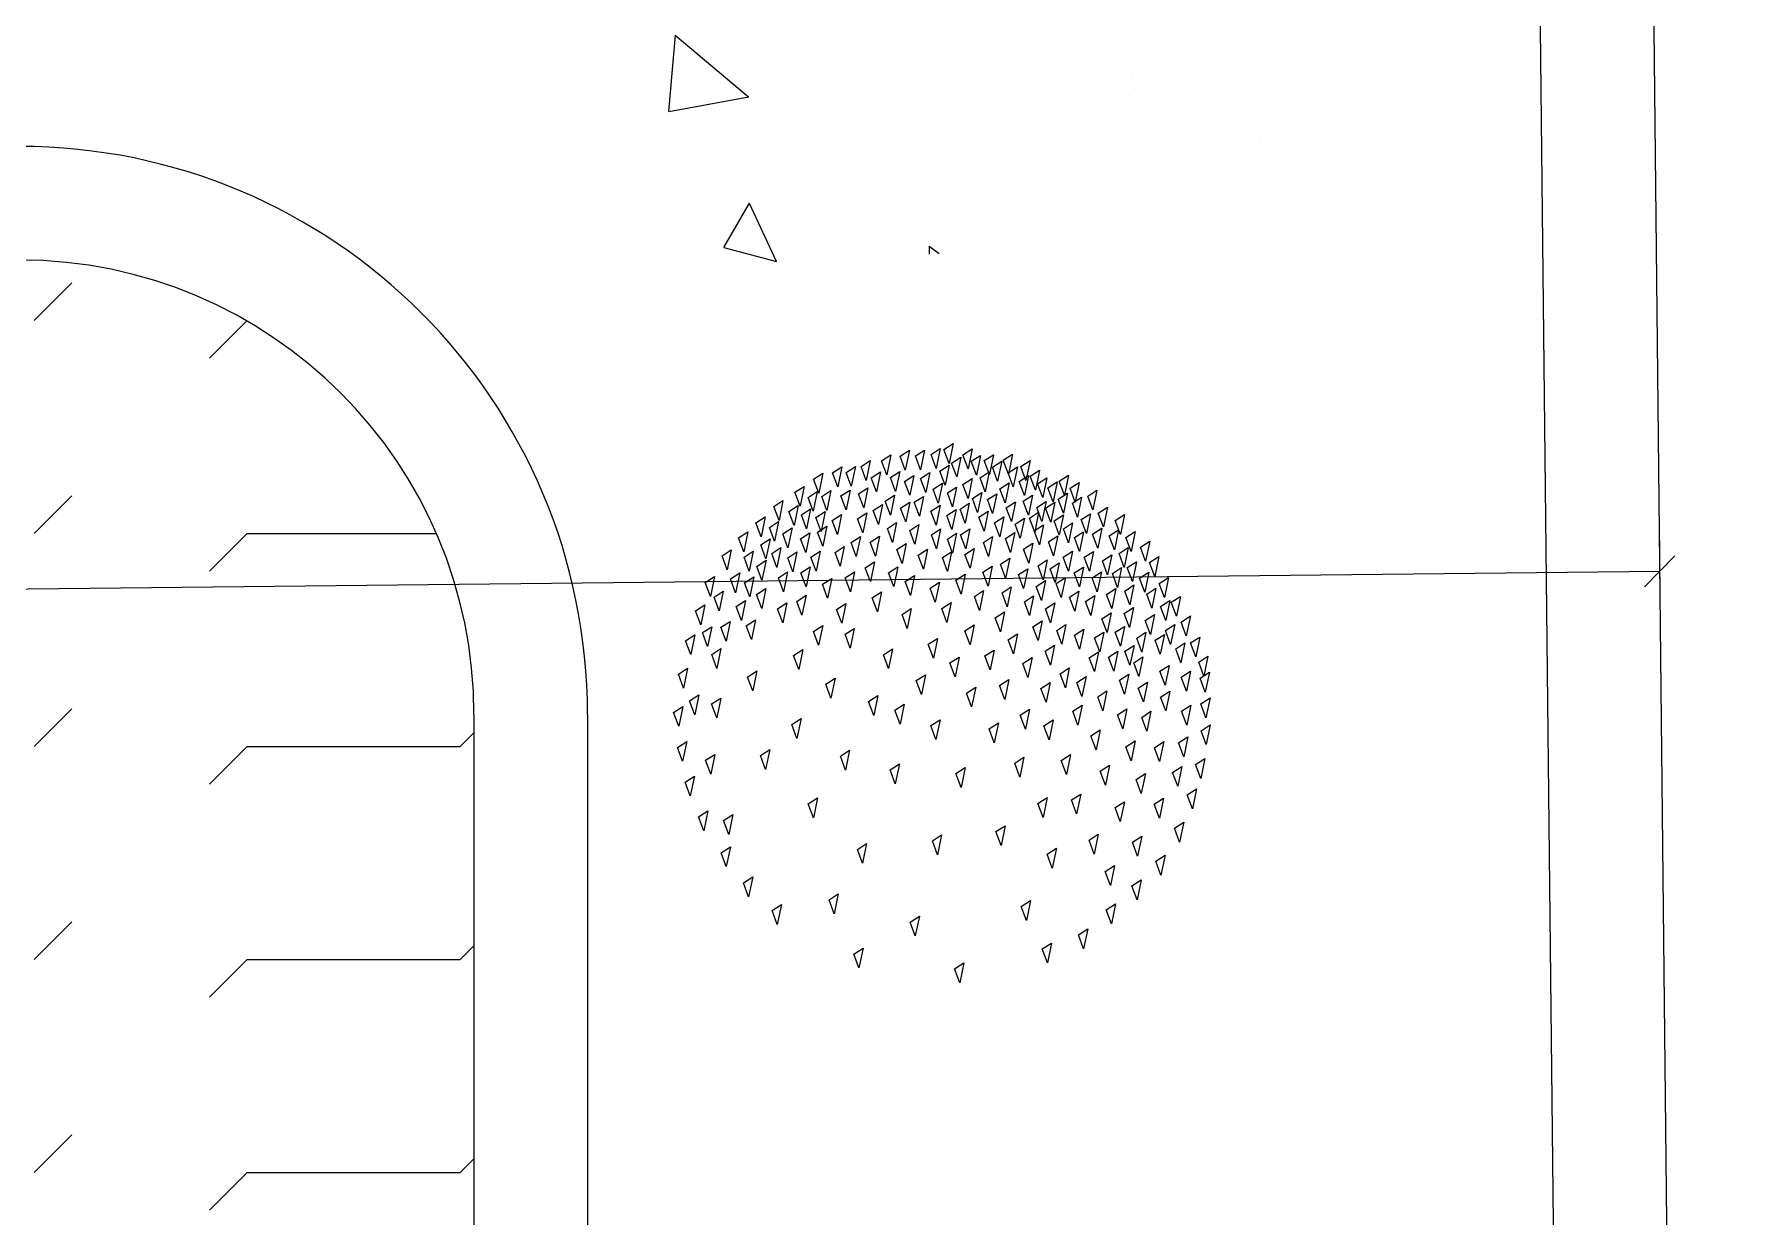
# Model space of a CAD drawing. Header units: inches. Extents: x -7543 to -822, y 102837 to 190349.
# Drawn here: x -837.01519 to -837.0001, y 102837.25448 to 102837.26488 of the extents above; entities that cross this region are included whole.
import ezdxf

# ---------------------------------------------------------------- set-up
doc = ezdxf.new("R2010")
doc.units = ezdxf.units.IN
doc.header["$MEASUREMENT"] = 0
doc.layers.get('0').update_dxf_attribs({"lineweight": 25})
for name, color, linetype, lineweight in [('BİTKİ', 96, 'Continuous', 25), ('ICOL', 55, 'Continuous', 25), ('SIVA', 150, 'Continuous', 15)]:
    doc.layers.add(name, color=color, linetype=linetype, lineweight=lineweight)

msp = doc.modelspace()

# ---------------------------------------------------------------- linework, layer by layer
for p, q in [((-837.001935, 102837.357612), (-837.000098, 102837.187462)), ((-837.002916, 102837.355823), (-837.001109, 102837.188489)), ((-837.011322, 102837.258897), (-837.011322, 102837.208897)), ((-837.010322, 102837.258897), (-837.010322, 102837.208897))]:
    msp.add_line(p, q)
at = {"color": 0, "linetype": 'ByBlock', "lineweight": -2}
msp.add_line((-837.001017, 102837.260022), (-837.00075, 102837.260295), dxfattribs=at)
for radius in [0.005, 0.004]:
    msp.add_arc((-837.015322, 102837.258897), radius, 0, 90)
at = {"layer": 'BİTKİ'}
for p, q in [((-837.009549, 102837.264878), (-837.009609, 102837.264205)), ((-837.009549, 102837.264878), (-837.008904, 102837.264334)), ((-837.00553, 102837.264534), (-837.00553, 102837.264534)), ((-837.009607, 102837.264204), (-837.008902, 102837.264333)), ((-837.005507, 102837.264404), (-837.005507, 102837.264404)), ((-837.010329, 102837.263967), (-837.010329, 102837.263967)), ((-837.004397, 102837.263937), (-837.004397, 102837.263937)), ((-837.008898, 102837.263397), (-837.009124, 102837.263009)), ((-837.008898, 102837.263397), (-837.008662, 102837.262887)), ((-837.009122, 102837.263007), (-837.008659, 102837.262885)), ((-837.007313, 102837.263019), (-837.007314, 102837.26295)), ((-837.007313, 102837.263019), (-837.007226, 102837.262955)), ((-837.009627, 102837.262803), (-837.009627, 102837.262803)), ((-837.007103, 102837.261281), (-837.007139, 102837.261106)), ((-837.007914, 102837.261079), (-837.007833, 102837.261132)), ((-837.007833, 102837.261132), (-837.007868, 102837.260957)), ((-837.007733, 102837.261129), (-837.007651, 102837.261182)), ((-837.007687, 102837.261007), (-837.007733, 102837.261129)), ((-837.007651, 102837.261182), (-837.007687, 102837.261007)), ((-837.00757, 102837.261172), (-837.007488, 102837.261224)), ((-837.007524, 102837.261049), (-837.00757, 102837.261172)), ((-837.007488, 102837.261224), (-837.007524, 102837.261049)), ((-837.007435, 102837.261173), (-837.007354, 102837.261225)), ((-837.007389, 102837.26105), (-837.007435, 102837.261173)), ((-837.007354, 102837.261225), (-837.007389, 102837.26105)), ((-837.007297, 102837.261185), (-837.007216, 102837.261237)), ((-837.007252, 102837.261062), (-837.007297, 102837.261185)), ((-837.007216, 102837.261237), (-837.007252, 102837.261062)), ((-837.007139, 102837.261106), (-837.007185, 102837.261229)), ((-837.007116, 102837.26111), (-837.007035, 102837.261163)), ((-837.007035, 102837.261163), (-837.00707, 102837.260988)), ((-837.007018, 102837.261183), (-837.006936, 102837.261236)), ((-837.006972, 102837.26106), (-837.007018, 102837.261183)), ((-837.006936, 102837.261236), (-837.006972, 102837.26106)), ((-837.006944, 102837.261126), (-837.006862, 102837.261178)), ((-837.006898, 102837.261003), (-837.006944, 102837.261126)), ((-837.006862, 102837.261178), (-837.006898, 102837.261003)), ((-837.00683, 102837.261132), (-837.006749, 102837.261184)), ((-837.006784, 102837.261009), (-837.00683, 102837.261132)), ((-837.006749, 102837.261184), (-837.006784, 102837.261009)), ((-837.006756, 102837.261074), (-837.006675, 102837.261127)), ((-837.006675, 102837.261127), (-837.006711, 102837.260952)), ((-837.006661, 102837.261135), (-837.00658, 102837.261188)), ((-837.006615, 102837.261013), (-837.006661, 102837.261135)), ((-837.00658, 102837.261188), (-837.006615, 102837.261013)), ((-837.006508, 102837.261081), (-837.006426, 102837.261134)), ((-837.006426, 102837.261134), (-837.006462, 102837.260958)), ((-837.008331, 102837.260969), (-837.008249, 102837.261022)), ((-837.008285, 102837.260846), (-837.008331, 102837.260969)), ((-837.008249, 102837.261022), (-837.008285, 102837.260846)), ((-837.008165, 102837.261023), (-837.008083, 102837.261076)), ((-837.008119, 102837.260901), (-837.008165, 102837.261023)), ((-837.008083, 102837.261076), (-837.008119, 102837.260901)), ((-837.008046, 102837.261028), (-837.007964, 102837.261081)), ((-837.008, 102837.260906), (-837.008046, 102837.261028)), ((-837.007964, 102837.261081), (-837.008, 102837.260906)), ((-837.007868, 102837.260957), (-837.007914, 102837.261079)), ((-837.007824, 102837.26098), (-837.007742, 102837.261032)), ((-837.007778, 102837.260857), (-837.007824, 102837.26098)), ((-837.007742, 102837.261032), (-837.007778, 102837.260857)), ((-837.007655, 102837.260984), (-837.007573, 102837.261036)), ((-837.007609, 102837.260861), (-837.007655, 102837.260984)), ((-837.007573, 102837.261036), (-837.007609, 102837.260861)), ((-837.00753, 102837.260949), (-837.007448, 102837.261002)), ((-837.007448, 102837.261002), (-837.007484, 102837.260827)), ((-837.007389, 102837.260973), (-837.007307, 102837.261026)), ((-837.007343, 102837.260851), (-837.007389, 102837.260973)), ((-837.007307, 102837.261026), (-837.007343, 102837.260851)), ((-837.00722, 102837.261039), (-837.007138, 102837.261091)), ((-837.007174, 102837.260916), (-837.00722, 102837.261039)), ((-837.007138, 102837.261091), (-837.007174, 102837.260916)), ((-837.00707, 102837.260988), (-837.007116, 102837.26111)), ((-837.007017, 102837.260921), (-837.006935, 102837.260974)), ((-837.006935, 102837.260974), (-837.006971, 102837.260799)), ((-837.006866, 102837.26098), (-837.006785, 102837.261032)), ((-837.00682, 102837.260857), (-837.006866, 102837.26098)), ((-837.006785, 102837.261032), (-837.00682, 102837.260857)), ((-837.006711, 102837.260952), (-837.006756, 102837.261074)), ((-837.006619, 102837.261024), (-837.006537, 102837.261077)), ((-837.006573, 102837.260902), (-837.006619, 102837.261024)), ((-837.006537, 102837.261077), (-837.006573, 102837.260902)), ((-837.006522, 102837.260948), (-837.00644, 102837.261)), ((-837.006462, 102837.260958), (-837.006508, 102837.261081)), ((-837.00644, 102837.261), (-837.006476, 102837.260825)), ((-837.006425, 102837.260996), (-837.006343, 102837.261049)), ((-837.006379, 102837.260873), (-837.006425, 102837.260996)), ((-837.006343, 102837.261049), (-837.006379, 102837.260873)), ((-837.006359, 102837.260928), (-837.006278, 102837.260981)), ((-837.006278, 102837.260981), (-837.006314, 102837.260806)), ((-837.006168, 102837.260951), (-837.006087, 102837.261003)), ((-837.006087, 102837.261003), (-837.006123, 102837.260828)), ((-837.008497, 102837.260853), (-837.008415, 102837.260905)), ((-837.008451, 102837.26073), (-837.008497, 102837.260853)), ((-837.008415, 102837.260905), (-837.008451, 102837.26073)), ((-837.00838, 102837.260808), (-837.008299, 102837.260861)), ((-837.008299, 102837.260861), (-837.008335, 102837.260686)), ((-837.00826, 102837.260817), (-837.008179, 102837.260869)), ((-837.008215, 102837.260694), (-837.00826, 102837.260817)), ((-837.008179, 102837.260869), (-837.008215, 102837.260694)), ((-837.008091, 102837.260821), (-837.00801, 102837.260873)), ((-837.008046, 102837.260698), (-837.008091, 102837.260821)), ((-837.00801, 102837.260873), (-837.008046, 102837.260698)), ((-837.007935, 102837.26084), (-837.007853, 102837.260893)), ((-837.007889, 102837.260717), (-837.007935, 102837.26084)), ((-837.007853, 102837.260893), (-837.007889, 102837.260717)), ((-837.0077, 102837.260776), (-837.007619, 102837.260828)), ((-837.007484, 102837.260827), (-837.00753, 102837.260949)), ((-837.007446, 102837.260765), (-837.007364, 102837.260817)), ((-837.00728, 102837.260881), (-837.007198, 102837.260933)), ((-837.007234, 102837.260758), (-837.00728, 102837.260881)), ((-837.007198, 102837.260933), (-837.007234, 102837.260758)), ((-837.006476, 102837.260825), (-837.006522, 102837.260948)), ((-837.006485, 102837.260776), (-837.006403, 102837.260828)), ((-837.006403, 102837.260828), (-837.006439, 102837.260653)), ((-837.006314, 102837.260806), (-837.006359, 102837.260928)), ((-837.006223, 102837.260769), (-837.006269, 102837.260891)), ((-837.006187, 102837.260944), (-837.006223, 102837.260769)), ((-837.006178, 102837.260792), (-837.006097, 102837.260844)), ((-837.006123, 102837.260828), (-837.006168, 102837.260951)), ((-837.006097, 102837.260844), (-837.006132, 102837.260669)), ((-837.006074, 102837.260888), (-837.005992, 102837.26094)), ((-837.006028, 102837.260765), (-837.006074, 102837.260888)), ((-837.005992, 102837.26094), (-837.006028, 102837.260765)), ((-837.005918, 102837.26082), (-837.005837, 102837.260873)), ((-837.005873, 102837.260698), (-837.005918, 102837.26082)), ((-837.005837, 102837.260873), (-837.005873, 102837.260698)), ((-837.008682, 102837.260729), (-837.008601, 102837.260781)), ((-837.008636, 102837.260606), (-837.008682, 102837.260729)), ((-837.008601, 102837.260781), (-837.008636, 102837.260606)), ((-837.008549, 102837.260684), (-837.008467, 102837.260737)), ((-837.008503, 102837.260561), (-837.008549, 102837.260684)), ((-837.008467, 102837.260737), (-837.008503, 102837.260561)), ((-837.008439, 102837.260654), (-837.008358, 102837.260707)), ((-837.008358, 102837.260707), (-837.008394, 102837.260532)), ((-837.008335, 102837.260686), (-837.00838, 102837.260808)), ((-837.008311, 102837.260632), (-837.008229, 102837.260684)), ((-837.008229, 102837.260684), (-837.008265, 102837.260509)), ((-837.007945, 102837.260619), (-837.007863, 102837.260671)), ((-837.007807, 102837.260693), (-837.007725, 102837.260746)), ((-837.007566, 102837.260714), (-837.007484, 102837.260767)), ((-837.007299, 102837.260687), (-837.007217, 102837.26074)), ((-837.007253, 102837.260564), (-837.007299, 102837.260687)), ((-837.007158, 102837.260649), (-837.007077, 102837.260701)), ((-837.006755, 102837.260665), (-837.006801, 102837.260788)), ((-837.00635, 102837.260677), (-837.006385, 102837.260502)), ((-837.006285, 102837.260771), (-837.006321, 102837.260596)), ((-837.006289, 102837.260714), (-837.006207, 102837.260767)), ((-837.006243, 102837.260591), (-837.006289, 102837.260714)), ((-837.006207, 102837.260767), (-837.006243, 102837.260591)), ((-837.006132, 102837.260669), (-837.006178, 102837.260792)), ((-837.006053, 102837.260758), (-837.005972, 102837.26081)), ((-837.006007, 102837.260635), (-837.006053, 102837.260758)), ((-837.005972, 102837.26081), (-837.006007, 102837.260635)), ((-837.005825, 102837.26067), (-837.005743, 102837.260723)), ((-837.005779, 102837.260548), (-837.005825, 102837.26067)), ((-837.005743, 102837.260723), (-837.005779, 102837.260548)), ((-837.008839, 102837.260585), (-837.008757, 102837.260637)), ((-837.008793, 102837.260462), (-837.008839, 102837.260585)), ((-837.008757, 102837.260637), (-837.008793, 102837.260462)), ((-837.008721, 102837.260544), (-837.00864, 102837.260597)), ((-837.008676, 102837.260422), (-837.008721, 102837.260544)), ((-837.00864, 102837.260597), (-837.008676, 102837.260422)), ((-837.008602, 102837.260487), (-837.008521, 102837.26054)), ((-837.008521, 102837.26054), (-837.008557, 102837.260364)), ((-837.008167, 102837.260605), (-837.008086, 102837.260657)), ((-837.008086, 102837.260657), (-837.008121, 102837.260482)), ((-837.007899, 102837.260496), (-837.007945, 102837.260619)), ((-837.007404, 102837.26057), (-837.007439, 102837.260395)), ((-837.006955, 102837.260531), (-837.006991, 102837.260356)), ((-837.006693, 102837.260461), (-837.006739, 102837.260584)), ((-837.006213, 102837.260602), (-837.006132, 102837.260655)), ((-837.006168, 102837.260479), (-837.006213, 102837.260602)), ((-837.006132, 102837.260655), (-837.006168, 102837.260479)), ((-837.006132, 102837.26053), (-837.006051, 102837.260583)), ((-837.006086, 102837.260407), (-837.006132, 102837.26053)), ((-837.006051, 102837.260583), (-837.006086, 102837.260407)), ((-837.005975, 102837.260612), (-837.005894, 102837.260664)), ((-837.00593, 102837.260489), (-837.005975, 102837.260612)), ((-837.005894, 102837.260664), (-837.00593, 102837.260489)), ((-837.005876, 102837.260485), (-837.005794, 102837.260537)), ((-837.005794, 102837.260537), (-837.00583, 102837.260362)), ((-837.005729, 102837.26047), (-837.005647, 102837.260522)), ((-837.005647, 102837.260522), (-837.005683, 102837.260347)), ((-837.005675, 102837.260604), (-837.005593, 102837.260657)), ((-837.005629, 102837.260482), (-837.005675, 102837.260604)), ((-837.005593, 102837.260657), (-837.005629, 102837.260482)), ((-837.008993, 102837.260453), (-837.008911, 102837.260505)), ((-837.008947, 102837.26033), (-837.008993, 102837.260453)), ((-837.008911, 102837.260505), (-837.008947, 102837.26033)), ((-837.008797, 102837.260391), (-837.008715, 102837.260443)), ((-837.008751, 102837.260268), (-837.008797, 102837.260391)), ((-837.008715, 102837.260443), (-837.008751, 102837.260268)), ((-837.0087, 102837.260315), (-837.008619, 102837.260367)), ((-837.008619, 102837.260367), (-837.008654, 102837.260192)), ((-837.008557, 102837.260364), (-837.008602, 102837.260487)), ((-837.007956, 102837.260288), (-837.008002, 102837.26041)), ((-837.007517, 102837.260402), (-837.007553, 102837.260227)), ((-837.006483, 102837.260352), (-837.006402, 102837.260405)), ((-837.006402, 102837.260405), (-837.006437, 102837.260229)), ((-837.006264, 102837.260417), (-837.006182, 102837.260469)), ((-837.006218, 102837.260294), (-837.006264, 102837.260417)), ((-837.006182, 102837.260469), (-837.006218, 102837.260294)), ((-837.006035, 102837.260454), (-837.005954, 102837.260506)), ((-837.00599, 102837.260331), (-837.006035, 102837.260454)), ((-837.005954, 102837.260506), (-837.00599, 102837.260331)), ((-837.00583, 102837.260362), (-837.005876, 102837.260485)), ((-837.005683, 102837.260347), (-837.005729, 102837.26047)), ((-837.005642, 102837.260313), (-837.005561, 102837.260366)), ((-837.005561, 102837.260366), (-837.005597, 102837.260191)), ((-837.005582, 102837.260454), (-837.0055, 102837.260507)), ((-837.005536, 102837.260332), (-837.005582, 102837.260454)), ((-837.0055, 102837.260507), (-837.005536, 102837.260332)), ((-837.005453, 102837.26037), (-837.005372, 102837.260422)), ((-837.005408, 102837.260247), (-837.005453, 102837.26037)), ((-837.005372, 102837.260422), (-837.005408, 102837.260247)), ((-837.009137, 102837.260293), (-837.009056, 102837.260345)), ((-837.009092, 102837.26017), (-837.009137, 102837.260293)), ((-837.009056, 102837.260345), (-837.009092, 102837.26017)), ((-837.008944, 102837.260282), (-837.008863, 102837.260334)), ((-837.008899, 102837.260159), (-837.008944, 102837.260282)), ((-837.008863, 102837.260334), (-837.008899, 102837.260159)), ((-837.008832, 102837.260201), (-837.00875, 102837.260254)), ((-837.00875, 102837.260254), (-837.008786, 102837.260079)), ((-837.008654, 102837.260192), (-837.0087, 102837.260315)), ((-837.008559, 102837.260276), (-837.008478, 102837.260329)), ((-837.008514, 102837.260153), (-837.008559, 102837.260276)), ((-837.008478, 102837.260329), (-837.008514, 102837.260153)), ((-837.008356, 102837.260283), (-837.008274, 102837.260335)), ((-837.007877, 102837.260189), (-837.007796, 102837.260242)), ((-837.007796, 102837.260242), (-837.007832, 102837.260067)), ((-837.007553, 102837.260227), (-837.007598, 102837.26035)), ((-837.007365, 102837.260176), (-837.007411, 102837.260298)), ((-837.007329, 102837.260351), (-837.007365, 102837.260176)), ((-837.007152, 102837.260155), (-837.007198, 102837.260278)), ((-837.007116, 102837.26033), (-837.007152, 102837.260155)), ((-837.006954, 102837.260184), (-837.007, 102837.260306)), ((-837.006918, 102837.260359), (-837.006954, 102837.260184)), ((-837.006687, 102837.260221), (-837.006605, 102837.260273)), ((-837.006641, 102837.260098), (-837.006687, 102837.260221)), ((-837.006605, 102837.260273), (-837.006641, 102837.260098)), ((-837.006437, 102837.260229), (-837.006483, 102837.260352)), ((-837.006355, 102837.260205), (-837.006274, 102837.260258)), ((-837.006274, 102837.260258), (-837.00631, 102837.260082)), ((-837.00625, 102837.26018), (-837.006169, 102837.260233)), ((-837.006169, 102837.260233), (-837.006204, 102837.260058)), ((-837.006133, 102837.260281), (-837.006051, 102837.260334)), ((-837.006087, 102837.260159), (-837.006133, 102837.260281)), ((-837.006051, 102837.260334), (-837.006087, 102837.260159)), ((-837.005948, 102837.260281), (-837.005867, 102837.260333)), ((-837.005903, 102837.260158), (-837.005948, 102837.260281)), ((-837.005867, 102837.260333), (-837.005903, 102837.260158)), ((-837.005789, 102837.260249), (-837.005707, 102837.260302)), ((-837.005743, 102837.260127), (-837.005789, 102837.260249)), ((-837.005707, 102837.260302), (-837.005743, 102837.260127)), ((-837.005597, 102837.260191), (-837.005642, 102837.260313)), ((-837.00557, 102837.26019), (-837.005488, 102837.260242)), ((-837.005488, 102837.260242), (-837.005524, 102837.260067)), ((-837.005373, 102837.260235), (-837.005291, 102837.260288)), ((-837.005327, 102837.260113), (-837.005373, 102837.260235)), ((-837.005291, 102837.260288), (-837.005327, 102837.260113)), ((-837.009285, 102837.260059), (-837.009204, 102837.260112)), ((-837.009204, 102837.260112), (-837.009239, 102837.259937)), ((-837.009064, 102837.26009), (-837.008982, 102837.260143)), ((-837.009018, 102837.259968), (-837.009064, 102837.26009)), ((-837.008982, 102837.260143), (-837.009018, 102837.259968)), ((-837.008939, 102837.260056), (-837.008857, 102837.260108)), ((-837.008857, 102837.260108), (-837.008893, 102837.259933)), ((-837.008786, 102837.260079), (-837.008832, 102837.260201)), ((-837.007671, 102837.260145), (-837.007589, 102837.260198)), ((-837.007625, 102837.260023), (-837.007671, 102837.260145)), ((-837.007589, 102837.260198), (-837.007625, 102837.260023)), ((-837.007524, 102837.260068), (-837.007443, 102837.26012)), ((-837.007478, 102837.259945), (-837.007524, 102837.260068)), ((-837.007443, 102837.26012), (-837.007478, 102837.259945)), ((-837.007079, 102837.260079), (-837.006997, 102837.260131)), ((-837.007033, 102837.259956), (-837.007079, 102837.260079)), ((-837.006997, 102837.260131), (-837.007033, 102837.259956)), ((-837.006841, 102837.260151), (-837.006759, 102837.260203)), ((-837.006795, 102837.260028), (-837.006841, 102837.260151)), ((-837.006759, 102837.260203), (-837.006795, 102837.260028)), ((-837.006528, 102837.260128), (-837.006446, 102837.26018)), ((-837.006482, 102837.260005), (-837.006528, 102837.260128)), ((-837.006446, 102837.26018), (-837.006482, 102837.260005)), ((-837.006372, 102837.260023), (-837.00629, 102837.260075)), ((-837.00631, 102837.260082), (-837.006355, 102837.260205)), ((-837.00629, 102837.260075), (-837.006326, 102837.2599)), ((-837.006204, 102837.260058), (-837.00625, 102837.26018)), ((-837.006196, 102837.26005), (-837.006115, 102837.260102)), ((-837.006115, 102837.260102), (-837.006151, 102837.259927)), ((-837.006036, 102837.260143), (-837.005955, 102837.260195)), ((-837.005991, 102837.26002), (-837.006036, 102837.260143)), ((-837.005955, 102837.260195), (-837.005991, 102837.26002)), ((-837.00588, 102837.2601), (-837.005798, 102837.260153)), ((-837.005834, 102837.259977), (-837.00588, 102837.2601)), ((-837.005798, 102837.260153), (-837.005834, 102837.259977)), ((-837.005701, 102837.260138), (-837.00562, 102837.260191)), ((-837.005656, 102837.260016), (-837.005701, 102837.260138)), ((-837.00562, 102837.260191), (-837.005656, 102837.260016)), ((-837.005524, 102837.260067), (-837.00557, 102837.26019)), ((-837.005461, 102837.260098), (-837.005379, 102837.26015)), ((-837.005415, 102837.259975), (-837.005461, 102837.260098)), ((-837.005379, 102837.26015), (-837.005415, 102837.259975)), ((-837.005289, 102837.260051), (-837.005207, 102837.260103)), ((-837.005207, 102837.260103), (-837.005243, 102837.259928)), ((-837.009239, 102837.259937), (-837.009285, 102837.260059)), ((-837.009208, 102837.25993), (-837.009127, 102837.259983)), ((-837.009163, 102837.259808), (-837.009208, 102837.25993)), ((-837.009127, 102837.259983), (-837.009163, 102837.259808)), ((-837.008893, 102837.259933), (-837.008939, 102837.260056)), ((-837.007816, 102837.259923), (-837.007734, 102837.259976)), ((-837.00777, 102837.259801), (-837.007816, 102837.259923)), ((-837.007734, 102837.259976), (-837.00777, 102837.259801)), ((-837.007305, 102837.260008), (-837.007224, 102837.260061)), ((-837.00726, 102837.259885), (-837.007305, 102837.260008)), ((-837.007224, 102837.260061), (-837.00726, 102837.259885)), ((-837.006916, 102837.259935), (-837.006835, 102837.259987)), ((-837.006871, 102837.259812), (-837.006916, 102837.259935)), ((-837.006835, 102837.259987), (-837.006871, 102837.259812)), ((-837.006672, 102837.259968), (-837.006591, 102837.26002)), ((-837.006626, 102837.259845), (-837.006672, 102837.259968)), ((-837.006591, 102837.26002), (-837.006626, 102837.259845)), ((-837.006475, 102837.259889), (-837.006394, 102837.259942)), ((-837.006394, 102837.259942), (-837.00643, 102837.259767)), ((-837.006326, 102837.2599), (-837.006372, 102837.260023)), ((-837.006151, 102837.259927), (-837.006196, 102837.26005)), ((-837.005752, 102837.259953), (-837.005671, 102837.260006)), ((-837.005706, 102837.25983), (-837.005752, 102837.259953)), ((-837.005671, 102837.260006), (-837.005706, 102837.25983)), ((-837.005592, 102837.259984), (-837.005511, 102837.260037)), ((-837.005547, 102837.259862), (-837.005592, 102837.259984)), ((-837.005511, 102837.260037), (-837.005547, 102837.259862)), ((-837.005398, 102837.259956), (-837.005317, 102837.260008)), ((-837.005353, 102837.259833), (-837.005398, 102837.259956)), ((-837.005317, 102837.260008), (-837.005353, 102837.259833)), ((-837.005243, 102837.259928), (-837.005289, 102837.260051)), ((-837.005183, 102837.259885), (-837.005101, 102837.259937)), ((-837.005101, 102837.259937), (-837.005137, 102837.259762)), ((-837.00937, 102837.259809), (-837.009289, 102837.259861)), ((-837.009325, 102837.259686), (-837.00937, 102837.259809)), ((-837.009289, 102837.259861), (-837.009325, 102837.259686)), ((-837.009012, 102837.259848), (-837.008931, 102837.2599)), ((-837.008967, 102837.259725), (-837.009012, 102837.259848)), ((-837.008931, 102837.2599), (-837.008967, 102837.259725)), ((-837.008129, 102837.259822), (-837.008047, 102837.259875)), ((-837.007553, 102837.259777), (-837.007472, 102837.259829)), ((-837.007508, 102837.259654), (-837.007553, 102837.259777)), ((-837.007472, 102837.259829), (-837.007508, 102837.259654)), ((-837.007203, 102837.259831), (-837.007121, 102837.259883)), ((-837.007157, 102837.259708), (-837.007203, 102837.259831)), ((-837.007121, 102837.259883), (-837.007157, 102837.259708)), ((-837.006732, 102837.259748), (-837.006651, 102837.2598)), ((-837.006651, 102837.2598), (-837.006687, 102837.259625)), ((-837.00643, 102837.259767), (-837.006475, 102837.259889)), ((-837.006291, 102837.259826), (-837.006209, 102837.259879)), ((-837.006245, 102837.259704), (-837.006291, 102837.259826)), ((-837.006209, 102837.259879), (-837.006245, 102837.259704)), ((-837.005793, 102837.25974), (-837.005712, 102837.259793)), ((-837.005712, 102837.259793), (-837.005748, 102837.259618)), ((-837.005596, 102837.259786), (-837.005515, 102837.259838)), ((-837.00555, 102837.259663), (-837.005596, 102837.259786)), ((-837.005515, 102837.259838), (-837.00555, 102837.259663)), ((-837.005412, 102837.259723), (-837.00533, 102837.259776)), ((-837.00533, 102837.259776), (-837.005366, 102837.2596)), ((-837.005277, 102837.259848), (-837.005195, 102837.259901)), ((-837.005231, 102837.259725), (-837.005277, 102837.259848)), ((-837.005195, 102837.259901), (-837.005231, 102837.259725)), ((-837.005137, 102837.259762), (-837.005183, 102837.259885)), ((-837.005096, 102837.259711), (-837.005014, 102837.259764)), ((-837.005014, 102837.259764), (-837.00505, 102837.259589)), ((-837.00931, 102837.259618), (-837.009229, 102837.25967)), ((-837.009229, 102837.25967), (-837.009265, 102837.259495)), ((-837.009147, 102837.259665), (-837.009065, 102837.259717)), ((-837.009101, 102837.259542), (-837.009147, 102837.259665)), ((-837.009065, 102837.259717), (-837.009101, 102837.259542)), ((-837.008924, 102837.259678), (-837.008843, 102837.259731)), ((-837.008879, 102837.259556), (-837.008924, 102837.259678)), ((-837.008843, 102837.259731), (-837.008879, 102837.259556)), ((-837.008333, 102837.259629), (-837.008251, 102837.259681)), ((-837.008251, 102837.259681), (-837.008287, 102837.259506)), ((-837.006999, 102837.259634), (-837.006917, 102837.259686)), ((-837.006953, 102837.259511), (-837.006999, 102837.259634)), ((-837.006917, 102837.259686), (-837.006953, 102837.259511)), ((-837.006687, 102837.259625), (-837.006732, 102837.259748)), ((-837.006401, 102837.25967), (-837.006319, 102837.259722)), ((-837.006355, 102837.259547), (-837.006401, 102837.25967)), ((-837.006319, 102837.259722), (-837.006355, 102837.259547)), ((-837.006191, 102837.259637), (-837.00611, 102837.25969)), ((-837.006146, 102837.259515), (-837.006191, 102837.259637)), ((-837.005857, 102837.259571), (-837.005775, 102837.259623)), ((-837.005775, 102837.259623), (-837.005811, 102837.259448)), ((-837.005748, 102837.259618), (-837.005793, 102837.25974)), ((-837.005675, 102837.259621), (-837.005593, 102837.259673)), ((-837.005629, 102837.259498), (-837.005675, 102837.259621)), ((-837.005593, 102837.259673), (-837.005629, 102837.259498)), ((-837.005487, 102837.259569), (-837.005406, 102837.259622)), ((-837.005406, 102837.259622), (-837.005442, 102837.259447)), ((-837.005366, 102837.2596), (-837.005412, 102837.259723)), ((-837.005234, 102837.259637), (-837.005152, 102837.259689)), ((-837.005188, 102837.259514), (-837.005234, 102837.259637)), ((-837.005152, 102837.259689), (-837.005188, 102837.259514)), ((-837.00505, 102837.259589), (-837.005096, 102837.259711)), ((-837.009413, 102837.259424), (-837.009459, 102837.259546)), ((-837.007717, 102837.259423), (-837.007636, 102837.259476)), ((-837.007636, 102837.259476), (-837.007671, 102837.259301)), ((-837.007322, 102837.259515), (-837.007241, 102837.259567)), ((-837.007277, 102837.259392), (-837.007322, 102837.259515)), ((-837.007241, 102837.259567), (-837.007277, 102837.259392)), ((-837.006824, 102837.259412), (-837.006743, 102837.259464)), ((-837.006743, 102837.259464), (-837.006778, 102837.259289)), ((-837.006617, 102837.259554), (-837.006536, 102837.259607)), ((-837.006571, 102837.259432), (-837.006617, 102837.259554)), ((-837.006536, 102837.259607), (-837.006571, 102837.259432)), ((-837.006292, 102837.259453), (-837.00621, 102837.259506)), ((-837.00621, 102837.259506), (-837.006246, 102837.25933)), ((-837.005592, 102837.259453), (-837.00551, 102837.259505)), ((-837.00551, 102837.259505), (-837.005546, 102837.25933)), ((-837.005442, 102837.259447), (-837.005487, 102837.259569)), ((-837.005325, 102837.25955), (-837.005243, 102837.259602)), ((-837.005279, 102837.259427), (-837.005325, 102837.25955)), ((-837.005243, 102837.259602), (-837.005279, 102837.259427)), ((-837.005143, 102837.259475), (-837.005062, 102837.259528)), ((-837.005098, 102837.259353), (-837.005143, 102837.259475)), ((-837.005062, 102837.259528), (-837.005098, 102837.259353)), ((-837.005012, 102837.259527), (-837.00493, 102837.259579)), ((-837.004966, 102837.259404), (-837.005012, 102837.259527)), ((-837.00493, 102837.259579), (-837.004966, 102837.259404)), ((-837.007671, 102837.259301), (-837.007717, 102837.259423)), ((-837.007132, 102837.259351), (-837.007051, 102837.259403)), ((-837.007086, 102837.259228), (-837.007132, 102837.259351)), ((-837.007051, 102837.259403), (-837.007086, 102837.259228)), ((-837.006778, 102837.259289), (-837.006824, 102837.259412)), ((-837.00649, 102837.259345), (-837.006408, 102837.259398)), ((-837.006444, 102837.259223), (-837.00649, 102837.259345)), ((-837.006408, 102837.259398), (-837.006444, 102837.259223)), ((-837.006246, 102837.25933), (-837.006292, 102837.259453)), ((-837.005513, 102837.259352), (-837.005432, 102837.259405)), ((-837.005467, 102837.25923), (-837.005513, 102837.259352)), ((-837.005432, 102837.259405), (-837.005467, 102837.25923)), ((-837.005282, 102837.259277), (-837.0052, 102837.259329)), ((-837.0052, 102837.259329), (-837.005236, 102837.259154)), ((-837.00494, 102837.259358), (-837.004859, 102837.25941)), ((-837.004895, 102837.259235), (-837.00494, 102837.259358)), ((-837.004859, 102837.25941), (-837.004895, 102837.259235)), ((-837.009441, 102837.259305), (-837.009477, 102837.25913)), ((-837.007427, 102837.259195), (-837.007345, 102837.259247)), ((-837.007381, 102837.259072), (-837.007427, 102837.259195)), ((-837.007345, 102837.259247), (-837.007381, 102837.259072)), ((-837.006694, 102837.259152), (-837.006612, 102837.259204)), ((-837.006612, 102837.259204), (-837.006648, 102837.259029)), ((-837.006331, 102837.259127), (-837.006249, 102837.25918)), ((-837.006249, 102837.25918), (-837.006285, 102837.259005)), ((-837.005473, 102837.25913), (-837.005392, 102837.259182)), ((-837.005392, 102837.259182), (-837.005427, 102837.259007)), ((-837.005236, 102837.259154), (-837.005282, 102837.259277)), ((-837.005094, 102837.259225), (-837.005013, 102837.259278)), ((-837.005048, 102837.259103), (-837.005094, 102837.259225)), ((-837.005013, 102837.259278), (-837.005048, 102837.259103)), ((-837.004928, 102837.259217), (-837.004847, 102837.25927)), ((-837.004883, 102837.259095), (-837.004928, 102837.259217)), ((-837.004847, 102837.25927), (-837.004883, 102837.259095)), ((-837.007847, 102837.25901), (-837.007765, 102837.259063)), ((-837.007801, 102837.258888), (-837.007847, 102837.25901)), ((-837.007765, 102837.259063), (-837.007801, 102837.258888)), ((-837.006986, 102837.259086), (-837.006904, 102837.259139)), ((-837.00694, 102837.258964), (-837.006986, 102837.259086)), ((-837.006904, 102837.259139), (-837.00694, 102837.258964)), ((-837.006648, 102837.259029), (-837.006694, 102837.259152)), ((-837.006285, 102837.259005), (-837.006331, 102837.259127)), ((-837.005427, 102837.259007), (-837.005473, 102837.25913)), ((-837.005276, 102837.259051), (-837.005195, 102837.259103)), ((-837.00523, 102837.258928), (-837.005276, 102837.259051)), ((-837.005195, 102837.259103), (-837.00523, 102837.258928)), ((-837.004923, 102837.258992), (-837.004841, 102837.259044)), ((-837.004841, 102837.259044), (-837.004877, 102837.258869)), ((-837.009564, 102837.258915), (-837.009483, 102837.258968)), ((-837.009483, 102837.258968), (-837.009518, 102837.258793)), ((-837.007615, 102837.258935), (-837.007534, 102837.258987)), ((-837.007534, 102837.258987), (-837.00757, 102837.258812)), ((-837.006513, 102837.258891), (-837.006431, 102837.258943)), ((-837.005443, 102837.258872), (-837.005361, 102837.258925)), ((-837.005397, 102837.25875), (-837.005443, 102837.258872)), ((-837.005361, 102837.258925), (-837.005397, 102837.25875)), ((-837.005092, 102837.258926), (-837.00501, 102837.258978)), ((-837.005046, 102837.258803), (-837.005092, 102837.258926)), ((-837.00501, 102837.258978), (-837.005046, 102837.258803)), ((-837.004877, 102837.258869), (-837.004923, 102837.258992)), ((-837.007254, 102837.258676), (-837.0073, 102837.258799)), ((-837.007218, 102837.258851), (-837.007254, 102837.258676)), ((-837.005891, 102837.258708), (-837.005809, 102837.258761)), ((-837.00492, 102837.258754), (-837.004839, 102837.258807)), ((-837.004875, 102837.258632), (-837.00492, 102837.258754)), ((-837.004839, 102837.258807), (-837.004875, 102837.258632)), ((-837.008095, 102837.258531), (-837.008014, 102837.258583)), ((-837.008014, 102837.258583), (-837.00805, 102837.258408)), ((-837.005581, 102837.258611), (-837.0055, 102837.258664)), ((-837.005535, 102837.258489), (-837.005581, 102837.258611)), ((-837.0055, 102837.258664), (-837.005535, 102837.258489)), ((-837.005331, 102837.258605), (-837.005249, 102837.258658)), ((-837.005285, 102837.258483), (-837.005331, 102837.258605)), ((-837.005249, 102837.258658), (-837.005285, 102837.258483)), ((-837.005118, 102837.258647), (-837.005036, 102837.258699)), ((-837.005072, 102837.258524), (-837.005118, 102837.258647)), ((-837.005036, 102837.258699), (-837.005072, 102837.258524)), ((-837.00805, 102837.258408), (-837.008095, 102837.258531)), ((-837.007658, 102837.258411), (-837.007576, 102837.258463)), ((-837.007612, 102837.258288), (-837.007658, 102837.258411)), ((-837.007576, 102837.258463), (-837.007612, 102837.258288)), ((-837.005172, 102837.258387), (-837.00509, 102837.25844)), ((-837.00509, 102837.25844), (-837.005126, 102837.258265)), ((-837.004968, 102837.258456), (-837.004887, 102837.258509)), ((-837.004923, 102837.258334), (-837.004968, 102837.258456)), ((-837.004887, 102837.258509), (-837.004923, 102837.258334)), ((-837.009463, 102837.258302), (-837.009381, 102837.258355)), ((-837.009417, 102837.25818), (-837.009463, 102837.258302)), ((-837.009381, 102837.258355), (-837.009417, 102837.25818)), ((-837.005491, 102837.258325), (-837.00541, 102837.258378)), ((-837.00541, 102837.258378), (-837.005446, 102837.258203)), ((-837.005126, 102837.258265), (-837.005172, 102837.258387)), ((-837.005041, 102837.25819), (-837.00496, 102837.258242)), ((-837.004995, 102837.258067), (-837.005041, 102837.25819)), ((-837.00496, 102837.258242), (-837.004995, 102837.258067)), ((-837.009345, 102837.257996), (-837.009263, 102837.258049)), ((-837.009299, 102837.257873), (-837.009345, 102837.257996)), ((-837.009263, 102837.258049), (-837.009299, 102837.257873)), ((-837.009124, 102837.257965), (-837.009042, 102837.258017)), ((-837.009078, 102837.257842), (-837.009124, 102837.257965)), ((-837.009042, 102837.258017), (-837.009078, 102837.257842)), ((-837.005155, 102837.257897), (-837.005073, 102837.257949)), ((-837.005073, 102837.257949), (-837.005109, 102837.257774)), ((-837.005825, 102837.257844), (-837.00586, 102837.257668)), ((-837.005524, 102837.257774), (-837.005443, 102837.257826)), ((-837.005443, 102837.257826), (-837.005479, 102837.257651)), ((-837.005109, 102837.257774), (-837.005155, 102837.257897)), ((-837.009146, 102837.25768), (-837.009064, 102837.257733)), ((-837.0091, 102837.257558), (-837.009146, 102837.25768)), ((-837.009064, 102837.257733), (-837.0091, 102837.257558)), ((-837.007865, 102837.257762), (-837.0079, 102837.257587)), ((-837.006276, 102837.257668), (-837.006194, 102837.25772)), ((-837.00623, 102837.257545), (-837.006276, 102837.257668)), ((-837.006194, 102837.25772), (-837.00623, 102837.257545)), ((-837.00586, 102837.257668), (-837.005906, 102837.257791)), ((-837.005318, 102837.257606), (-837.005237, 102837.257658)), ((-837.005237, 102837.257658), (-837.005273, 102837.257483)), ((-837.005763, 102837.257515), (-837.005681, 102837.257568)), ((-837.005717, 102837.257393), (-837.005763, 102837.257515)), ((-837.005681, 102837.257568), (-837.005717, 102837.257393)), ((-837.005273, 102837.257483), (-837.005318, 102837.257606)), ((-837.008904, 102837.257292), (-837.008949, 102837.257415)), ((-837.008868, 102837.257467), (-837.008904, 102837.257292)), ((-837.005529, 102837.257389), (-837.005447, 102837.257442)), ((-837.005447, 102837.257442), (-837.005483, 102837.257266)), ((-837.008697, 102837.257171), (-837.008615, 102837.257224)), ((-837.008615, 102837.257224), (-837.008651, 102837.257049)), ((-837.008195, 102837.257266), (-837.008114, 102837.257318)), ((-837.00815, 102837.257143), (-837.008195, 102837.257266)), ((-837.008114, 102837.257318), (-837.00815, 102837.257143)), ((-837.006457, 102837.257084), (-837.006503, 102837.257207)), ((-837.006421, 102837.257259), (-837.006457, 102837.257084)), ((-837.005755, 102837.257177), (-837.005673, 102837.257229)), ((-837.005673, 102837.257229), (-837.005709, 102837.257054)), ((-837.008651, 102837.257049), (-837.008697, 102837.257171)), ((-837.007481, 102837.25707), (-837.0074, 102837.257123)), ((-837.007436, 102837.256948), (-837.007481, 102837.25707)), ((-837.0074, 102837.257123), (-837.007436, 102837.256948)), ((-837.005709, 102837.257054), (-837.005755, 102837.257177)), ((-837.006, 102837.256957), (-837.005918, 102837.25701)), ((-837.005954, 102837.256835), (-837.006, 102837.256957)), ((-837.005918, 102837.25701), (-837.005954, 102837.256835)), ((-837.007978, 102837.256788), (-837.007896, 102837.256841)), ((-837.007932, 102837.256666), (-837.007978, 102837.256788)), ((-837.007896, 102837.256841), (-837.007932, 102837.256666)), ((-837.006319, 102837.256833), (-837.006238, 102837.256885)), ((-837.006273, 102837.25671), (-837.006319, 102837.256833)), ((-837.006238, 102837.256885), (-837.006273, 102837.25671)), ((-837.00709, 102837.256658), (-837.007008, 102837.25671)), ((-837.007044, 102837.256535), (-837.00709, 102837.256658)), ((-837.007008, 102837.25671), (-837.007044, 102837.256535))]:
    msp.add_line(p, q, dxfattribs=at)
at = {"layer": 'BİTKİ', "color": 222}
for p, q in [((-837.007185, 102837.261229), (-837.007103, 102837.261281)), ((-837.007619, 102837.260828), (-837.007655, 102837.260653)), ((-837.007364, 102837.260817), (-837.0074, 102837.260642)), ((-837.007154, 102837.260847), (-837.007073, 102837.260899)), ((-837.007109, 102837.260724), (-837.007154, 102837.260847)), ((-837.007073, 102837.260899), (-837.007109, 102837.260724)), ((-837.006971, 102837.260799), (-837.007017, 102837.260921)), ((-837.006932, 102837.260799), (-837.006851, 102837.260851)), ((-837.006851, 102837.260851), (-837.006887, 102837.260676)), ((-837.006801, 102837.260788), (-837.006719, 102837.26084)), ((-837.006719, 102837.26084), (-837.006755, 102837.260665)), ((-837.006691, 102837.260882), (-837.00661, 102837.260935)), ((-837.006645, 102837.260759), (-837.006691, 102837.260882)), ((-837.00661, 102837.260935), (-837.006645, 102837.260759)), ((-837.006269, 102837.260891), (-837.006187, 102837.260944)), ((-837.007863, 102837.260671), (-837.007899, 102837.260496)), ((-837.007761, 102837.26057), (-837.007807, 102837.260693)), ((-837.007725, 102837.260746), (-837.007761, 102837.26057)), ((-837.007655, 102837.260653), (-837.0077, 102837.260776)), ((-837.00752, 102837.260592), (-837.007566, 102837.260714)), ((-837.007484, 102837.260767), (-837.00752, 102837.260592)), ((-837.0074, 102837.260642), (-837.007446, 102837.260765)), ((-837.007217, 102837.26074), (-837.007253, 102837.260564)), ((-837.007077, 102837.260701), (-837.007113, 102837.260526)), ((-837.007042, 102837.260704), (-837.006961, 102837.260757)), ((-837.006997, 102837.260581), (-837.007042, 102837.260704)), ((-837.006961, 102837.260757), (-837.006997, 102837.260581)), ((-837.006887, 102837.260676), (-837.006932, 102837.260799)), ((-837.006877, 102837.260634), (-837.006795, 102837.260686)), ((-837.006795, 102837.260686), (-837.006831, 102837.260511)), ((-837.006635, 102837.260717), (-837.006554, 102837.26077)), ((-837.00659, 102837.260595), (-837.006635, 102837.260717)), ((-837.006554, 102837.26077), (-837.00659, 102837.260595)), ((-837.006439, 102837.260653), (-837.006485, 102837.260776)), ((-837.006431, 102837.260624), (-837.00635, 102837.260677)), ((-837.006366, 102837.260719), (-837.006285, 102837.260771)), ((-837.006321, 102837.260596), (-837.006366, 102837.260719)), ((-837.008394, 102837.260532), (-837.008439, 102837.260654)), ((-837.008265, 102837.260509), (-837.008311, 102837.260632)), ((-837.008296, 102837.260503), (-837.008214, 102837.260555)), ((-837.008214, 102837.260555), (-837.00825, 102837.26038)), ((-837.008121, 102837.260482), (-837.008167, 102837.260605)), ((-837.007682, 102837.260535), (-837.007601, 102837.260587)), ((-837.007637, 102837.260412), (-837.007682, 102837.260535)), ((-837.007601, 102837.260587), (-837.007637, 102837.260412)), ((-837.007485, 102837.260518), (-837.007404, 102837.26057)), ((-837.007439, 102837.260395), (-837.007485, 102837.260518)), ((-837.007294, 102837.260478), (-837.007213, 102837.260531)), ((-837.007213, 102837.260531), (-837.007249, 102837.260356)), ((-837.007113, 102837.260526), (-837.007158, 102837.260649)), ((-837.007037, 102837.260478), (-837.006955, 102837.260531)), ((-837.006831, 102837.260511), (-837.006877, 102837.260634)), ((-837.006739, 102837.260584), (-837.006658, 102837.260636)), ((-837.006658, 102837.260636), (-837.006693, 102837.260461)), ((-837.006558, 102837.260572), (-837.006476, 102837.260624)), ((-837.006512, 102837.260449), (-837.006558, 102837.260572)), ((-837.006476, 102837.260624), (-837.006512, 102837.260449)), ((-837.006385, 102837.260502), (-837.006431, 102837.260624)), ((-837.006389, 102837.260513), (-837.006307, 102837.260566)), ((-837.006307, 102837.260566), (-837.006343, 102837.26039)), ((-837.008446, 102837.260444), (-837.008365, 102837.260497)), ((-837.0084, 102837.260322), (-837.008446, 102837.260444)), ((-837.008365, 102837.260497), (-837.0084, 102837.260322)), ((-837.00825, 102837.26038), (-837.008296, 102837.260503)), ((-837.008143, 102837.260324), (-837.008061, 102837.260377)), ((-837.008061, 102837.260377), (-837.008097, 102837.260202)), ((-837.008002, 102837.26041), (-837.00792, 102837.260463)), ((-837.00792, 102837.260463), (-837.007956, 102837.260288)), ((-837.007833, 102837.260414), (-837.007751, 102837.260466)), ((-837.007787, 102837.260291), (-837.007833, 102837.260414)), ((-837.007751, 102837.260466), (-837.007787, 102837.260291)), ((-837.007598, 102837.26035), (-837.007517, 102837.260402)), ((-837.007249, 102837.260356), (-837.007294, 102837.260478)), ((-837.007154, 102837.26044), (-837.007072, 102837.260492)), ((-837.007108, 102837.260317), (-837.007154, 102837.26044)), ((-837.007072, 102837.260492), (-837.007108, 102837.260317)), ((-837.006991, 102837.260356), (-837.007037, 102837.260478)), ((-837.006837, 102837.260411), (-837.006755, 102837.260464)), ((-837.006791, 102837.260289), (-837.006837, 102837.260411)), ((-837.006755, 102837.260464), (-837.006791, 102837.260289)), ((-837.006642, 102837.260445), (-837.006561, 102837.260498)), ((-837.006597, 102837.260323), (-837.006642, 102837.260445)), ((-837.006561, 102837.260498), (-837.006597, 102837.260323)), ((-837.006343, 102837.26039), (-837.006389, 102837.260513)), ((-837.00831, 102837.26016), (-837.008356, 102837.260283)), ((-837.008274, 102837.260335), (-837.00831, 102837.26016)), ((-837.008097, 102837.260202), (-837.008143, 102837.260324)), ((-837.007411, 102837.260298), (-837.007329, 102837.260351)), ((-837.007198, 102837.260278), (-837.007116, 102837.26033)), ((-837.007, 102837.260306), (-837.006918, 102837.260359)), ((-837.008641, 102837.260099), (-837.00856, 102837.260152)), ((-837.008596, 102837.259977), (-837.008641, 102837.260099)), ((-837.00856, 102837.260152), (-837.008596, 102837.259977)), ((-837.008444, 102837.260145), (-837.008362, 102837.260197)), ((-837.008398, 102837.260022), (-837.008444, 102837.260145)), ((-837.008362, 102837.260197), (-837.008398, 102837.260022)), ((-837.008253, 102837.260043), (-837.008172, 102837.260095)), ((-837.008172, 102837.260095), (-837.008208, 102837.25992)), ((-837.008053, 102837.2601), (-837.007971, 102837.260153)), ((-837.008007, 102837.259978), (-837.008053, 102837.2601)), ((-837.007971, 102837.260153), (-837.008007, 102837.259978)), ((-837.007832, 102837.260067), (-837.007877, 102837.260189)), ((-837.008833, 102837.259952), (-837.008751, 102837.260005)), ((-837.008787, 102837.25983), (-837.008833, 102837.259952)), ((-837.008751, 102837.260005), (-837.008787, 102837.25983)), ((-837.008479, 102837.259893), (-837.008398, 102837.259946)), ((-837.008398, 102837.259946), (-837.008434, 102837.25977)), ((-837.008208, 102837.25992), (-837.008253, 102837.260043)), ((-837.006078, 102837.25993), (-837.005996, 102837.259982)), ((-837.006032, 102837.259807), (-837.006078, 102837.25993)), ((-837.005996, 102837.259982), (-837.006032, 102837.259807)), ((-837.005937, 102837.259892), (-837.005855, 102837.259944)), ((-837.005855, 102837.259944), (-837.005891, 102837.259769)), ((-837.008648, 102837.259827), (-837.008567, 102837.25988)), ((-837.008603, 102837.259705), (-837.008648, 102837.259827)), ((-837.008567, 102837.25988), (-837.008603, 102837.259705)), ((-837.008434, 102837.25977), (-837.008479, 102837.259893)), ((-837.008083, 102837.2597), (-837.008129, 102837.259822)), ((-837.008047, 102837.259875), (-837.008083, 102837.2597)), ((-837.005891, 102837.259769), (-837.005937, 102837.259892)), ((-837.009265, 102837.259495), (-837.00931, 102837.259618)), ((-837.008287, 102837.259506), (-837.008333, 102837.259629)), ((-837.008055, 102837.259603), (-837.007973, 102837.259655)), ((-837.007973, 102837.259655), (-837.008009, 102837.25948)), ((-837.00611, 102837.25969), (-837.006146, 102837.259515)), ((-837.006035, 102837.259595), (-837.005953, 102837.259647)), ((-837.005953, 102837.259647), (-837.005989, 102837.259472)), ((-837.009459, 102837.259546), (-837.009377, 102837.259599)), ((-837.009377, 102837.259599), (-837.009413, 102837.259424)), ((-837.009229, 102837.259425), (-837.009147, 102837.259478)), ((-837.009147, 102837.259478), (-837.009183, 102837.259303)), ((-837.008509, 102837.259416), (-837.008427, 102837.259468)), ((-837.008427, 102837.259468), (-837.008463, 102837.259293)), ((-837.008009, 102837.25948), (-837.008055, 102837.259603)), ((-837.005989, 102837.259472), (-837.006035, 102837.259595)), ((-837.005811, 102837.259448), (-837.005857, 102837.259571)), ((-837.009183, 102837.259303), (-837.009229, 102837.259425)), ((-837.008463, 102837.259293), (-837.008509, 102837.259416)), ((-837.006161, 102837.259255), (-837.00608, 102837.259308)), ((-837.00608, 102837.259308), (-837.006115, 102837.259133)), ((-837.005904, 102837.259397), (-837.005823, 102837.259449)), ((-837.005858, 102837.259274), (-837.005904, 102837.259397)), ((-837.005823, 102837.259449), (-837.005858, 102837.259274)), ((-837.005735, 102837.259401), (-837.005654, 102837.259453)), ((-837.005689, 102837.259278), (-837.005735, 102837.259401)), ((-837.005654, 102837.259453), (-837.005689, 102837.259278)), ((-837.005546, 102837.25933), (-837.005592, 102837.259453)), ((-837.009522, 102837.259253), (-837.009441, 102837.259305)), ((-837.009477, 102837.25913), (-837.009522, 102837.259253)), ((-837.008913, 102837.259227), (-837.008832, 102837.25928)), ((-837.008868, 102837.259105), (-837.008913, 102837.259227)), ((-837.008832, 102837.25928), (-837.008868, 102837.259105)), ((-837.008225, 102837.259164), (-837.008143, 102837.259216)), ((-837.008179, 102837.259041), (-837.008225, 102837.259164)), ((-837.008143, 102837.259216), (-837.008179, 102837.259041)), ((-837.006115, 102837.259133), (-837.006161, 102837.259255)), ((-837.006014, 102837.259178), (-837.005933, 102837.25923)), ((-837.005969, 102837.259055), (-837.006014, 102837.259178)), ((-837.005933, 102837.25923), (-837.005969, 102837.259055)), ((-837.005639, 102837.2592), (-837.005557, 102837.259252)), ((-837.005593, 102837.259077), (-837.005639, 102837.2592)), ((-837.005557, 102837.259252), (-837.005593, 102837.259077)), ((-837.009424, 102837.259018), (-837.009342, 102837.259071)), ((-837.009378, 102837.258895), (-837.009424, 102837.259018)), ((-837.009342, 102837.259071), (-837.009378, 102837.258895)), ((-837.00923, 102837.25899), (-837.009149, 102837.259042)), ((-837.009149, 102837.259042), (-837.009184, 102837.258867)), ((-837.00583, 102837.259053), (-837.005749, 102837.259105)), ((-837.005784, 102837.25893), (-837.00583, 102837.259053)), ((-837.005749, 102837.259105), (-837.005784, 102837.25893)), ((-837.009518, 102837.258793), (-837.009564, 102837.258915)), ((-837.009184, 102837.258867), (-837.00923, 102837.25899)), ((-837.008523, 102837.258809), (-837.008442, 102837.258862)), ((-837.008442, 102837.258862), (-837.008478, 102837.258687)), ((-837.00757, 102837.258812), (-837.007615, 102837.258935)), ((-837.006467, 102837.258768), (-837.006513, 102837.258891)), ((-837.006431, 102837.258943), (-837.006467, 102837.258768)), ((-837.00605, 102837.258926), (-837.005968, 102837.258979)), ((-837.006004, 102837.258803), (-837.00605, 102837.258926)), ((-837.005968, 102837.258979), (-837.006004, 102837.258803)), ((-837.005655, 102837.258893), (-837.005574, 102837.258946)), ((-837.00561, 102837.25877), (-837.005655, 102837.258893)), ((-837.005574, 102837.258946), (-837.00561, 102837.25877)), ((-837.008478, 102837.258687), (-837.008523, 102837.258809)), ((-837.0073, 102837.258799), (-837.007218, 102837.258851)), ((-837.006787, 102837.258771), (-837.006705, 102837.258823)), ((-837.006741, 102837.258648), (-837.006787, 102837.258771)), ((-837.006705, 102837.258823), (-837.006741, 102837.258648)), ((-837.006303, 102837.258796), (-837.006222, 102837.258849)), ((-837.006258, 102837.258674), (-837.006303, 102837.258796)), ((-837.006222, 102837.258849), (-837.006258, 102837.258674)), ((-837.005845, 102837.258586), (-837.005891, 102837.258708)), ((-837.005809, 102837.258761), (-837.005845, 102837.258586)), ((-837.009531, 102837.258607), (-837.009449, 102837.25866)), ((-837.009485, 102837.258485), (-837.009531, 102837.258607)), ((-837.009449, 102837.25866), (-837.009485, 102837.258485)), ((-837.0088, 102837.258536), (-837.008718, 102837.258589)), ((-837.008718, 102837.258589), (-837.008754, 102837.258414)), ((-837.009282, 102837.258494), (-837.0092, 102837.258546)), ((-837.009236, 102837.258371), (-837.009282, 102837.258494)), ((-837.0092, 102837.258546), (-837.009236, 102837.258371)), ((-837.008754, 102837.258414), (-837.0088, 102837.258536)), ((-837.007079, 102837.258377), (-837.006997, 102837.25843)), ((-837.006997, 102837.25843), (-837.007033, 102837.258255)), ((-837.006561, 102837.258468), (-837.00648, 102837.258521)), ((-837.006515, 102837.258346), (-837.006561, 102837.258468)), ((-837.00648, 102837.258521), (-837.006515, 102837.258346)), ((-837.006151, 102837.258493), (-837.00607, 102837.258546)), ((-837.006105, 102837.25837), (-837.006151, 102837.258493)), ((-837.00607, 102837.258546), (-837.006105, 102837.25837)), ((-837.005807, 102837.258399), (-837.005726, 102837.258452)), ((-837.005726, 102837.258452), (-837.005761, 102837.258276)), ((-837.007033, 102837.258255), (-837.007079, 102837.258377)), ((-837.005761, 102837.258276), (-837.005807, 102837.258399)), ((-837.005446, 102837.258203), (-837.005491, 102837.258325)), ((-837.008378, 102837.25811), (-837.008297, 102837.258162)), ((-837.008333, 102837.257987), (-837.008378, 102837.25811)), ((-837.008297, 102837.258162), (-837.008333, 102837.257987)), ((-837.006356, 102837.258113), (-837.006274, 102837.258166)), ((-837.00631, 102837.257991), (-837.006356, 102837.258113)), ((-837.006274, 102837.258166), (-837.00631, 102837.257991)), ((-837.006061, 102837.258145), (-837.00598, 102837.258197)), ((-837.006016, 102837.258022), (-837.006061, 102837.258145)), ((-837.00598, 102837.258197), (-837.006016, 102837.258022)), ((-837.005677, 102837.258077), (-837.005595, 102837.258129)), ((-837.005595, 102837.258129), (-837.005631, 102837.257954)), ((-837.005332, 102837.258107), (-837.005251, 102837.25816)), ((-837.005287, 102837.257985), (-837.005332, 102837.258107)), ((-837.005251, 102837.25816), (-837.005287, 102837.257985)), ((-837.005631, 102837.257954), (-837.005677, 102837.258077)), ((-837.007286, 102837.257785), (-837.007205, 102837.257837)), ((-837.007205, 102837.257837), (-837.00724, 102837.257662)), ((-837.006726, 102837.257866), (-837.006644, 102837.257918)), ((-837.00668, 102837.257743), (-837.006726, 102837.257866)), ((-837.006644, 102837.257918), (-837.00668, 102837.257743)), ((-837.005906, 102837.257791), (-837.005825, 102837.257844)), ((-837.007946, 102837.257709), (-837.007865, 102837.257762)), ((-837.0079, 102837.257587), (-837.007946, 102837.257709)), ((-837.00724, 102837.257662), (-837.007286, 102837.257785)), ((-837.005479, 102837.257651), (-837.005524, 102837.257774)), ((-837.008949, 102837.257415), (-837.008868, 102837.257467)), ((-837.005483, 102837.257266), (-837.005529, 102837.257389)), ((-837.006503, 102837.257207), (-837.006421, 102837.257259))]:
    msp.add_line(p, q, dxfattribs=at)
at = {"layer": 'ICOL', "color": 53}
msp.add_line((-837.000888, 102837.260586), (-837.000881, 102837.259948), dxfattribs=at)
at = {"layer": 'ICOL'}
msp.add_line((-837.044631, 102837.259686), (-837.000883, 102837.260158), dxfattribs=at)
at = {"layer": 'SIVA'}
for p, q in [((-837.015193, 102837.262365), (-837.014862, 102837.262697)), ((-837.01365, 102837.262034), (-837.013322, 102837.262361)), ((-837.015193, 102837.26049), (-837.014862, 102837.260822)), ((-837.01365, 102837.260159), (-837.013318, 102837.26049)), ((-837.013318, 102837.26049), (-837.011653, 102837.26049)), ((-837.015193, 102837.258615), (-837.014862, 102837.258947)), ((-837.011443, 102837.258615), (-837.011322, 102837.258736)), ((-837.01365, 102837.258284), (-837.013318, 102837.258615)), ((-837.013318, 102837.258615), (-837.011443, 102837.258615)), ((-837.015193, 102837.25674), (-837.014862, 102837.257072)), ((-837.011443, 102837.25674), (-837.011322, 102837.256861)), ((-837.01365, 102837.256409), (-837.013318, 102837.25674)), ((-837.013318, 102837.25674), (-837.011443, 102837.25674)), ((-837.015193, 102837.254865), (-837.014862, 102837.255197)), ((-837.011443, 102837.254865), (-837.011322, 102837.254986)), ((-837.01365, 102837.254534), (-837.013318, 102837.254865)), ((-837.013318, 102837.254865), (-837.011443, 102837.254865))]:
    msp.add_line(p, q, dxfattribs=at)

doc.saveas('drawing.dxf')
